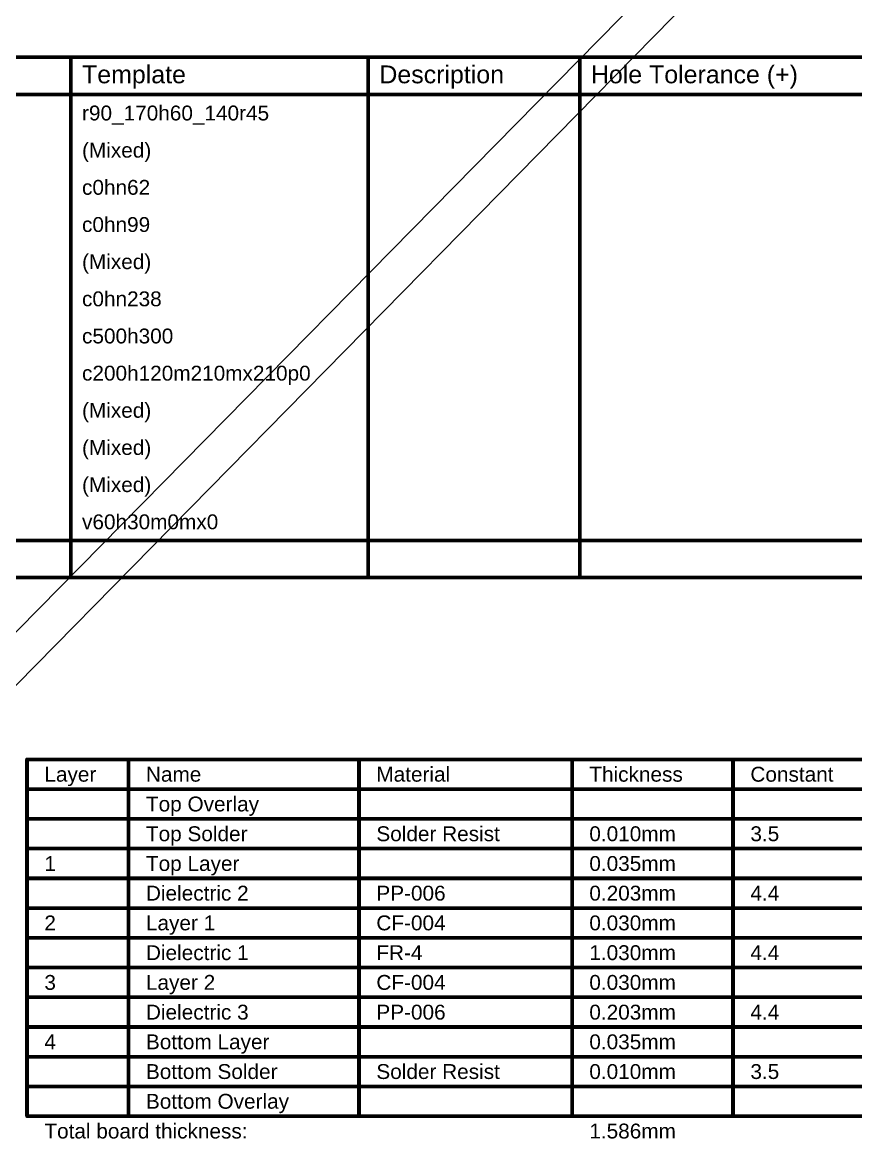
# Model space of a CAD drawing. Header units: inches. Extents: x -2 to 5376, y -4 to 5426.
# Drawn here: x 163.1 to 248.5, y 75.7 to 190.1 of the extents above; entities that cross this region are included whole.
import ezdxf

# ---------------------------------------------------------------- set-up
doc = ezdxf.new("R2010")
doc.units = ezdxf.units.IN
for name, color, linetype in [('Dimension', 6, 'Continuous'), ('Drill Drawing', 1, 'Continuous'), ('Top Solder', 216, 'Continuous')]:
    doc.layers.add(name, color=color, linetype=linetype)
doc.styles.add('Arial', font='', dxfattribs={"height": 0.2})
doc.styles.get('Arial').set_extended_font_data('Arial')

# ---------------------------------------------------------------- blocks, each defined once
blk = doc.blocks.new('TISON_8_8X8__133')
at = {"layer": 'Top Solder'}
for p in [(5.27, 1.26), (5.25, -4.13)]:
    blk.add_line(p, (5351.6, -5259.44), dxfattribs=at)

msp = doc.modelspace()

# ---------------------------------------------------------------- linework, layer by layer
at = {"layer": 'Dimension'}
for points in [[(163.59, 114.55, 0.381, 0.381, 0), (278.88, 114.55, 0.381, 0.381, 0)], [(163.59, 77.98, 0.381, 0.381, 0), (163.59, 114.55, 0.381, 0.381, 0)], [(174, 77.98, 0.381, 0.381, 0), (174, 114.55, 0.381, 0.381, 0)], [(197.62, 77.98, 0.381, 0.381, 0), (197.62, 114.55, 0.381, 0.381, 0)], [(219.46, 77.98, 0.381, 0.381, 0), (219.46, 114.55, 0.381, 0.381, 0)], [(235.96, 77.98, 0.381, 0.381, 0), (235.96, 114.55, 0.381, 0.381, 0)], [(163.59, 111.51, 0.381, 0.381, 0), (278.88, 111.51, 0.381, 0.381, 0)], [(163.59, 108.46, 0.381, 0.381, 0), (174, 108.46, 0.381, 0.381, 0)], [(174, 108.46, 0.381, 0.381, 0), (197.62, 108.46, 0.381, 0.381, 0)], [(197.62, 108.46, 0.381, 0.381, 0), (219.46, 108.46, 0.381, 0.381, 0)], [(219.46, 108.46, 0.381, 0.381, 0), (235.96, 108.46, 0.381, 0.381, 0)], [(235.96, 108.46, 0.381, 0.381, 0), (250.44, 108.46, 0.381, 0.381, 0)], [(163.59, 105.41, 0.381, 0.381, 0), (174, 105.41, 0.381, 0.381, 0)], [(174, 105.41, 0.381, 0.381, 0), (197.62, 105.41, 0.381, 0.381, 0)], [(197.62, 105.41, 0.381, 0.381, 0), (219.46, 105.41, 0.381, 0.381, 0)], [(219.46, 105.41, 0.381, 0.381, 0), (235.96, 105.41, 0.381, 0.381, 0)], [(235.96, 105.41, 0.381, 0.381, 0), (250.44, 105.41, 0.381, 0.381, 0)], [(163.59, 102.36, 0.381, 0.381, 0), (174, 102.36, 0.381, 0.381, 0)], [(174, 102.36, 0.381, 0.381, 0), (197.62, 102.36, 0.381, 0.381, 0)], [(197.62, 102.36, 0.381, 0.381, 0), (219.46, 102.36, 0.381, 0.381, 0)], [(219.46, 102.36, 0.381, 0.381, 0), (235.96, 102.36, 0.381, 0.381, 0)], [(235.96, 102.36, 0.381, 0.381, 0), (250.44, 102.36, 0.381, 0.381, 0)], [(163.59, 99.31, 0.381, 0.381, 0), (174, 99.31, 0.381, 0.381, 0)], [(174, 99.31, 0.381, 0.381, 0), (197.62, 99.31, 0.381, 0.381, 0)], [(197.62, 99.31, 0.381, 0.381, 0), (219.46, 99.31, 0.381, 0.381, 0)], [(219.46, 99.31, 0.381, 0.381, 0), (235.96, 99.31, 0.381, 0.381, 0)], [(235.96, 99.31, 0.381, 0.381, 0), (250.44, 99.31, 0.381, 0.381, 0)], [(163.59, 96.27, 0.381, 0.381, 0), (174, 96.27, 0.381, 0.381, 0)], [(174, 96.27, 0.381, 0.381, 0), (197.62, 96.27, 0.381, 0.381, 0)], [(197.62, 96.27, 0.381, 0.381, 0), (219.46, 96.27, 0.381, 0.381, 0)], [(219.46, 96.27, 0.381, 0.381, 0), (235.96, 96.27, 0.381, 0.381, 0)], [(235.96, 96.27, 0.381, 0.381, 0), (250.44, 96.27, 0.381, 0.381, 0)], [(163.59, 93.22, 0.381, 0.381, 0), (174, 93.22, 0.381, 0.381, 0)], [(174, 93.22, 0.381, 0.381, 0), (197.62, 93.22, 0.381, 0.381, 0)], [(197.62, 93.22, 0.381, 0.381, 0), (219.46, 93.22, 0.381, 0.381, 0)], [(219.46, 93.22, 0.381, 0.381, 0), (235.96, 93.22, 0.381, 0.381, 0)], [(235.96, 93.22, 0.381, 0.381, 0), (250.44, 93.22, 0.381, 0.381, 0)], [(163.59, 90.17, 0.381, 0.381, 0), (174, 90.17, 0.381, 0.381, 0)], [(174, 90.17, 0.381, 0.381, 0), (197.62, 90.17, 0.381, 0.381, 0)], [(197.62, 90.17, 0.381, 0.381, 0), (219.46, 90.17, 0.381, 0.381, 0)], [(219.46, 90.17, 0.381, 0.381, 0), (235.96, 90.17, 0.381, 0.381, 0)], [(235.96, 90.17, 0.381, 0.381, 0), (250.44, 90.17, 0.381, 0.381, 0)], [(163.59, 87.12, 0.381, 0.381, 0), (174, 87.12, 0.381, 0.381, 0)], [(174, 87.12, 0.381, 0.381, 0), (197.62, 87.12, 0.381, 0.381, 0)], [(197.62, 87.12, 0.381, 0.381, 0), (219.46, 87.12, 0.381, 0.381, 0)], [(219.46, 87.12, 0.381, 0.381, 0), (235.96, 87.12, 0.381, 0.381, 0)], [(235.96, 87.12, 0.381, 0.381, 0), (250.44, 87.12, 0.381, 0.381, 0)], [(163.59, 84.07, 0.381, 0.381, 0), (174, 84.07, 0.381, 0.381, 0)], [(174, 84.07, 0.381, 0.381, 0), (197.62, 84.07, 0.381, 0.381, 0)], [(197.62, 84.07, 0.381, 0.381, 0), (219.46, 84.07, 0.381, 0.381, 0)], [(219.46, 84.07, 0.381, 0.381, 0), (235.96, 84.07, 0.381, 0.381, 0)], [(235.96, 84.07, 0.381, 0.381, 0), (250.44, 84.07, 0.381, 0.381, 0)], [(163.59, 81.03, 0.381, 0.381, 0), (174, 81.03, 0.381, 0.381, 0)], [(174, 81.03, 0.381, 0.381, 0), (197.62, 81.03, 0.381, 0.381, 0)], [(197.62, 81.03, 0.381, 0.381, 0), (219.46, 81.03, 0.381, 0.381, 0)], [(219.46, 81.03, 0.381, 0.381, 0), (235.96, 81.03, 0.381, 0.381, 0)], [(235.96, 81.03, 0.381, 0.381, 0), (250.44, 81.03, 0.381, 0.381, 0)], [(163.59, 77.98, 0.381, 0.381, 0), (174, 77.98, 0.381, 0.381, 0)], [(174, 77.98, 0.381, 0.381, 0), (197.62, 77.98, 0.381, 0.381, 0)], [(197.62, 77.98, 0.381, 0.381, 0), (219.46, 77.98, 0.381, 0.381, 0)], [(219.46, 77.98, 0.381, 0.381, 0), (235.96, 77.98, 0.381, 0.381, 0)], [(235.96, 77.98, 0.381, 0.381, 0), (250.44, 77.98, 0.381, 0.381, 0)]]:
    msp.add_lwpolyline(points, format="xyseb", dxfattribs=at)
for points in [[(163.5, 114.55, 0.191, 0.191, 1), (163.69, 114.55, 0.191, 0.191, 1)], [(163.5, 114.55, 0.191, 0.191, 1), (163.69, 114.55, 0.191, 0.191, 1)], [(173.91, 114.55, 0.191, 0.191, 1), (174.1, 114.55, 0.191, 0.191, 1)], [(197.52, 114.55, 0.191, 0.191, 1), (197.71, 114.55, 0.191, 0.191, 1)], [(219.36, 114.55, 0.191, 0.191, 1), (219.55, 114.55, 0.191, 0.191, 1)], [(235.87, 114.55, 0.191, 0.191, 1), (236.06, 114.55, 0.191, 0.191, 1)], [(163.5, 111.51, 0.191, 0.191, 1), (163.69, 111.51, 0.191, 0.191, 1)], [(163.5, 108.46, 0.191, 0.191, 1), (163.69, 108.46, 0.191, 0.191, 1)], [(173.91, 108.46, 0.191, 0.191, 1), (174.1, 108.46, 0.191, 0.191, 1)], [(173.91, 108.46, 0.191, 0.191, 1), (174.1, 108.46, 0.191, 0.191, 1)], [(197.52, 108.46, 0.191, 0.191, 1), (197.71, 108.46, 0.191, 0.191, 1)], [(197.52, 108.46, 0.191, 0.191, 1), (197.71, 108.46, 0.191, 0.191, 1)], [(219.36, 108.46, 0.191, 0.191, 1), (219.55, 108.46, 0.191, 0.191, 1)], [(219.36, 108.46, 0.191, 0.191, 1), (219.55, 108.46, 0.191, 0.191, 1)], [(235.87, 108.46, 0.191, 0.191, 1), (236.06, 108.46, 0.191, 0.191, 1)], [(235.87, 108.46, 0.191, 0.191, 1), (236.06, 108.46, 0.191, 0.191, 1)], [(163.5, 105.41, 0.191, 0.191, 1), (163.69, 105.41, 0.191, 0.191, 1)], [(173.91, 105.41, 0.191, 0.191, 1), (174.1, 105.41, 0.191, 0.191, 1)], [(173.91, 105.41, 0.191, 0.191, 1), (174.1, 105.41, 0.191, 0.191, 1)], [(197.52, 105.41, 0.191, 0.191, 1), (197.71, 105.41, 0.191, 0.191, 1)], [(197.52, 105.41, 0.191, 0.191, 1), (197.71, 105.41, 0.191, 0.191, 1)], [(219.36, 105.41, 0.191, 0.191, 1), (219.55, 105.41, 0.191, 0.191, 1)], [(219.36, 105.41, 0.191, 0.191, 1), (219.55, 105.41, 0.191, 0.191, 1)], [(235.87, 105.41, 0.191, 0.191, 1), (236.06, 105.41, 0.191, 0.191, 1)], [(235.87, 105.41, 0.191, 0.191, 1), (236.06, 105.41, 0.191, 0.191, 1)], [(163.5, 102.36, 0.191, 0.191, 1), (163.69, 102.36, 0.191, 0.191, 1)], [(173.91, 102.36, 0.191, 0.191, 1), (174.1, 102.36, 0.191, 0.191, 1)], [(173.91, 102.36, 0.191, 0.191, 1), (174.1, 102.36, 0.191, 0.191, 1)], [(197.52, 102.36, 0.191, 0.191, 1), (197.71, 102.36, 0.191, 0.191, 1)], [(197.52, 102.36, 0.191, 0.191, 1), (197.71, 102.36, 0.191, 0.191, 1)], [(219.36, 102.36, 0.191, 0.191, 1), (219.55, 102.36, 0.191, 0.191, 1)], [(219.36, 102.36, 0.191, 0.191, 1), (219.55, 102.36, 0.191, 0.191, 1)], [(235.87, 102.36, 0.191, 0.191, 1), (236.06, 102.36, 0.191, 0.191, 1)], [(235.87, 102.36, 0.191, 0.191, 1), (236.06, 102.36, 0.191, 0.191, 1)], [(163.5, 99.31, 0.191, 0.191, 1), (163.69, 99.31, 0.191, 0.191, 1)], [(173.91, 99.31, 0.191, 0.191, 1), (174.1, 99.31, 0.191, 0.191, 1)], [(173.91, 99.31, 0.191, 0.191, 1), (174.1, 99.31, 0.191, 0.191, 1)], [(197.52, 99.31, 0.191, 0.191, 1), (197.71, 99.31, 0.191, 0.191, 1)], [(197.52, 99.31, 0.191, 0.191, 1), (197.71, 99.31, 0.191, 0.191, 1)], [(219.36, 99.31, 0.191, 0.191, 1), (219.55, 99.31, 0.191, 0.191, 1)], [(219.36, 99.31, 0.191, 0.191, 1), (219.55, 99.31, 0.191, 0.191, 1)], [(235.87, 99.31, 0.191, 0.191, 1), (236.06, 99.31, 0.191, 0.191, 1)], [(235.87, 99.31, 0.191, 0.191, 1), (236.06, 99.31, 0.191, 0.191, 1)], [(163.5, 96.27, 0.191, 0.191, 1), (163.69, 96.27, 0.191, 0.191, 1)], [(173.91, 96.27, 0.191, 0.191, 1), (174.1, 96.27, 0.191, 0.191, 1)], [(173.91, 96.27, 0.191, 0.191, 1), (174.1, 96.27, 0.191, 0.191, 1)], [(197.52, 96.27, 0.191, 0.191, 1), (197.71, 96.27, 0.191, 0.191, 1)], [(197.52, 96.27, 0.191, 0.191, 1), (197.71, 96.27, 0.191, 0.191, 1)], [(219.36, 96.27, 0.191, 0.191, 1), (219.55, 96.27, 0.191, 0.191, 1)], [(219.36, 96.27, 0.191, 0.191, 1), (219.55, 96.27, 0.191, 0.191, 1)], [(235.87, 96.27, 0.191, 0.191, 1), (236.06, 96.27, 0.191, 0.191, 1)], [(235.87, 96.27, 0.191, 0.191, 1), (236.06, 96.27, 0.191, 0.191, 1)], [(163.5, 93.22, 0.191, 0.191, 1), (163.69, 93.22, 0.191, 0.191, 1)], [(173.91, 93.22, 0.191, 0.191, 1), (174.1, 93.22, 0.191, 0.191, 1)], [(173.91, 93.22, 0.191, 0.191, 1), (174.1, 93.22, 0.191, 0.191, 1)], [(197.52, 93.22, 0.191, 0.191, 1), (197.71, 93.22, 0.191, 0.191, 1)], [(197.52, 93.22, 0.191, 0.191, 1), (197.71, 93.22, 0.191, 0.191, 1)], [(219.36, 93.22, 0.191, 0.191, 1), (219.55, 93.22, 0.191, 0.191, 1)], [(219.36, 93.22, 0.191, 0.191, 1), (219.55, 93.22, 0.191, 0.191, 1)], [(235.87, 93.22, 0.191, 0.191, 1), (236.06, 93.22, 0.191, 0.191, 1)], [(235.87, 93.22, 0.191, 0.191, 1), (236.06, 93.22, 0.191, 0.191, 1)], [(163.5, 90.17, 0.191, 0.191, 1), (163.69, 90.17, 0.191, 0.191, 1)], [(173.91, 90.17, 0.191, 0.191, 1), (174.1, 90.17, 0.191, 0.191, 1)], [(173.91, 90.17, 0.191, 0.191, 1), (174.1, 90.17, 0.191, 0.191, 1)], [(197.52, 90.17, 0.191, 0.191, 1), (197.71, 90.17, 0.191, 0.191, 1)], [(197.52, 90.17, 0.191, 0.191, 1), (197.71, 90.17, 0.191, 0.191, 1)], [(219.36, 90.17, 0.191, 0.191, 1), (219.55, 90.17, 0.191, 0.191, 1)], [(219.36, 90.17, 0.191, 0.191, 1), (219.55, 90.17, 0.191, 0.191, 1)], [(235.87, 90.17, 0.191, 0.191, 1), (236.06, 90.17, 0.191, 0.191, 1)], [(235.87, 90.17, 0.191, 0.191, 1), (236.06, 90.17, 0.191, 0.191, 1)], [(163.5, 87.12, 0.191, 0.191, 1), (163.69, 87.12, 0.191, 0.191, 1)], [(173.91, 87.12, 0.191, 0.191, 1), (174.1, 87.12, 0.191, 0.191, 1)], [(173.91, 87.12, 0.191, 0.191, 1), (174.1, 87.12, 0.191, 0.191, 1)], [(197.52, 87.12, 0.191, 0.191, 1), (197.71, 87.12, 0.191, 0.191, 1)], [(197.52, 87.12, 0.191, 0.191, 1), (197.71, 87.12, 0.191, 0.191, 1)], [(219.36, 87.12, 0.191, 0.191, 1), (219.55, 87.12, 0.191, 0.191, 1)], [(219.36, 87.12, 0.191, 0.191, 1), (219.55, 87.12, 0.191, 0.191, 1)], [(235.87, 87.12, 0.191, 0.191, 1), (236.06, 87.12, 0.191, 0.191, 1)], [(235.87, 87.12, 0.191, 0.191, 1), (236.06, 87.12, 0.191, 0.191, 1)], [(163.5, 84.07, 0.191, 0.191, 1), (163.69, 84.07, 0.191, 0.191, 1)], [(173.91, 84.07, 0.191, 0.191, 1), (174.1, 84.07, 0.191, 0.191, 1)], [(173.91, 84.07, 0.191, 0.191, 1), (174.1, 84.07, 0.191, 0.191, 1)], [(197.52, 84.07, 0.191, 0.191, 1), (197.71, 84.07, 0.191, 0.191, 1)], [(197.52, 84.07, 0.191, 0.191, 1), (197.71, 84.07, 0.191, 0.191, 1)], [(219.36, 84.07, 0.191, 0.191, 1), (219.55, 84.07, 0.191, 0.191, 1)], [(219.36, 84.07, 0.191, 0.191, 1), (219.55, 84.07, 0.191, 0.191, 1)], [(235.87, 84.07, 0.191, 0.191, 1), (236.06, 84.07, 0.191, 0.191, 1)], [(235.87, 84.07, 0.191, 0.191, 1), (236.06, 84.07, 0.191, 0.191, 1)], [(163.5, 81.03, 0.191, 0.191, 1), (163.69, 81.03, 0.191, 0.191, 1)], [(173.91, 81.03, 0.191, 0.191, 1), (174.1, 81.03, 0.191, 0.191, 1)], [(173.91, 81.03, 0.191, 0.191, 1), (174.1, 81.03, 0.191, 0.191, 1)], [(197.52, 81.03, 0.191, 0.191, 1), (197.71, 81.03, 0.191, 0.191, 1)], [(197.52, 81.03, 0.191, 0.191, 1), (197.71, 81.03, 0.191, 0.191, 1)], [(219.36, 81.03, 0.191, 0.191, 1), (219.55, 81.03, 0.191, 0.191, 1)], [(219.36, 81.03, 0.191, 0.191, 1), (219.55, 81.03, 0.191, 0.191, 1)], [(235.87, 81.03, 0.191, 0.191, 1), (236.06, 81.03, 0.191, 0.191, 1)], [(235.87, 81.03, 0.191, 0.191, 1), (236.06, 81.03, 0.191, 0.191, 1)], [(163.5, 77.98, 0.191, 0.191, 1), (163.69, 77.98, 0.191, 0.191, 1)], [(163.5, 77.98, 0.191, 0.191, 1), (163.69, 77.98, 0.191, 0.191, 1)], [(173.91, 77.98, 0.191, 0.191, 1), (174.1, 77.98, 0.191, 0.191, 1)], [(173.91, 77.98, 0.191, 0.191, 1), (174.1, 77.98, 0.191, 0.191, 1)], [(173.91, 77.98, 0.191, 0.191, 1), (174.1, 77.98, 0.191, 0.191, 1)], [(197.52, 77.98, 0.191, 0.191, 1), (197.71, 77.98, 0.191, 0.191, 1)], [(197.52, 77.98, 0.191, 0.191, 1), (197.71, 77.98, 0.191, 0.191, 1)], [(197.52, 77.98, 0.191, 0.191, 1), (197.71, 77.98, 0.191, 0.191, 1)], [(219.36, 77.98, 0.191, 0.191, 1), (219.55, 77.98, 0.191, 0.191, 1)], [(219.36, 77.98, 0.191, 0.191, 1), (219.55, 77.98, 0.191, 0.191, 1)], [(219.36, 77.98, 0.191, 0.191, 1), (219.55, 77.98, 0.191, 0.191, 1)], [(235.87, 77.98, 0.191, 0.191, 1), (236.06, 77.98, 0.191, 0.191, 1)], [(235.87, 77.98, 0.191, 0.191, 1), (236.06, 77.98, 0.191, 0.191, 1)], [(235.87, 77.98, 0.191, 0.191, 1), (236.06, 77.98, 0.191, 0.191, 1)]]:
    msp.add_lwpolyline(points, format="xyseb", close=True, dxfattribs=at)
at = {"layer": 'Drill Drawing'}
for points in [[(7.18, 186.54, 0.381, 0.381, 0), (289.14, 186.54, 0.381, 0.381, 0)], [(168.09, 133.2, 0.381, 0.381, 0), (168.09, 186.54, 0.381, 0.381, 0)], [(198.56, 133.2, 0.381, 0.381, 0), (198.56, 186.54, 0.381, 0.381, 0)], [(220.25, 133.2, 0.381, 0.381, 0), (220.25, 186.54, 0.381, 0.381, 0)], [(7.18, 182.73, 0.381, 0.381, 0), (289.14, 182.73, 0.381, 0.381, 0)], [(7.18, 137.01, 0.381, 0.381, 0), (289.14, 137.01, 0.381, 0.381, 0)], [(7.18, 133.2, 0.381, 0.381, 0), (289.14, 133.2, 0.381, 0.381, 0)]]:
    msp.add_lwpolyline(points, format="xyseb", dxfattribs=at)
for points in [[(168, 186.54, 0.191, 0.191, 1), (168.19, 186.54, 0.191, 0.191, 1)], [(198.47, 186.54, 0.191, 0.191, 1), (198.66, 186.54, 0.191, 0.191, 1)], [(220.15, 186.54, 0.191, 0.191, 1), (220.34, 186.54, 0.191, 0.191, 1)], [(168, 133.2, 0.191, 0.191, 1), (168.19, 133.2, 0.191, 0.191, 1)], [(198.47, 133.2, 0.191, 0.191, 1), (198.66, 133.2, 0.191, 0.191, 1)], [(220.15, 133.2, 0.191, 0.191, 1), (220.34, 133.2, 0.191, 0.191, 1)]]:
    msp.add_lwpolyline(points, format="xyseb", close=True, dxfattribs=at)

# ---------------------------------------------------------------- block references
at = {"rotation": 90}
msp.add_blockref('TISON_8_8X8__133', (116.27, 74.12), dxfattribs=at)

# ---------------------------------------------------------------- texts
at = {"layer": 'Dimension', "style": 'Arial'}
for s, height, p in [('Layer', 1.524, (165.37, 112.27)), ('Name', 1.524, (175.78, 112.27)), ('Material', 1.524, (199.4, 112.27)), ('Thickness', 1.524, (221.23, 112.27)), ('Constant', 1.524, (237.74, 112.27)), ('Top Overlay', 1.524, (175.78, 109.22)), ('Top Solder', 1.524, (175.78, 106.17)), ('Solder Resist', 1.524, (199.4, 106.17)), ('0.010mm', 1.524, (221.23, 106.17)), ('3.5', 1.524, (237.74, 106.17)), ('1', 1.52, (165.37, 103.12)), ('Top Layer', 1.524, (175.78, 103.12)), ('0.035mm', 1.524, (221.23, 103.12)), ('Dielectric 2', 1.524, (175.78, 100.08)), ('PP-006', 1.524, (199.4, 100.08)), ('0.203mm', 1.524, (221.23, 100.08)), ('4.4', 1.524, (237.74, 100.08)), ('2', 1.52, (165.37, 97.03)), ('Layer 1', 1.524, (175.78, 97.03)), ('CF-004', 1.524, (199.4, 97.03)), ('0.030mm', 1.524, (221.23, 97.03)), ('Dielectric 1', 1.524, (175.78, 93.98)), ('FR-4', 1.524, (199.4, 93.98)), ('1.030mm', 1.524, (221.23, 93.98)), ('4.4', 1.524, (237.74, 93.98)), ('3', 1.52, (165.37, 90.93)), ('Layer 2', 1.524, (175.78, 90.93)), ('CF-004', 1.524, (199.4, 90.93)), ('0.030mm', 1.524, (221.23, 90.93)), ('Dielectric 3', 1.524, (175.78, 87.88)), ('PP-006', 1.524, (199.4, 87.88)), ('0.203mm', 1.524, (221.23, 87.88)), ('4.4', 1.524, (237.74, 87.88)), ('4', 1.52, (165.37, 84.84)), ('Bottom Layer', 1.524, (175.78, 84.84)), ('0.035mm', 1.524, (221.23, 84.84)), ('Bottom Solder', 1.524, (175.78, 81.79)), ('Solder Resist', 1.524, (199.4, 81.79)), ('0.010mm', 1.524, (221.23, 81.79)), ('3.5', 1.524, (237.74, 81.79)), ('Bottom Overlay', 1.524, (175.78, 78.74)), ('Total board thickness:', 1.524, (165.37, 75.69)), ('1.586mm', 1.524, (221.23, 75.69))]:
    msp.add_text(s, height=height, dxfattribs=at).set_placement(p)
at = {"layer": 'Drill Drawing', "style": 'Arial'}
for s, height, p in [('Template', 1.829, (169.23, 183.87)), ('Description', 1.8288, (199.71, 183.87)), ('Hole Tolerance (+)', 1.8288, (221.39, 183.87)), ('r90_170h60_140r45', 1.524, (169.23, 180.06)), ('(Mixed)', 1.524, (169.23, 176.25)), ('c0hn62', 1.524, (169.23, 172.44)), ('c0hn99', 1.524, (169.23, 168.63)), ('(Mixed)', 1.524, (169.23, 164.82)), ('c0hn238', 1.524, (169.23, 161.01)), ('c500h300', 1.524, (169.23, 157.2)), ('c200h120m210mx210p0', 1.524, (169.23, 153.39)), ('(Mixed)', 1.524, (169.23, 149.58)), ('(Mixed)', 1.524, (169.23, 145.77)), ('(Mixed)', 1.524, (169.23, 141.96)), ('v60h30m0mx0', 1.524, (169.23, 138.15))]:
    msp.add_text(s, height=height, dxfattribs=at).set_placement(p)

doc.saveas('drawing.dxf')
